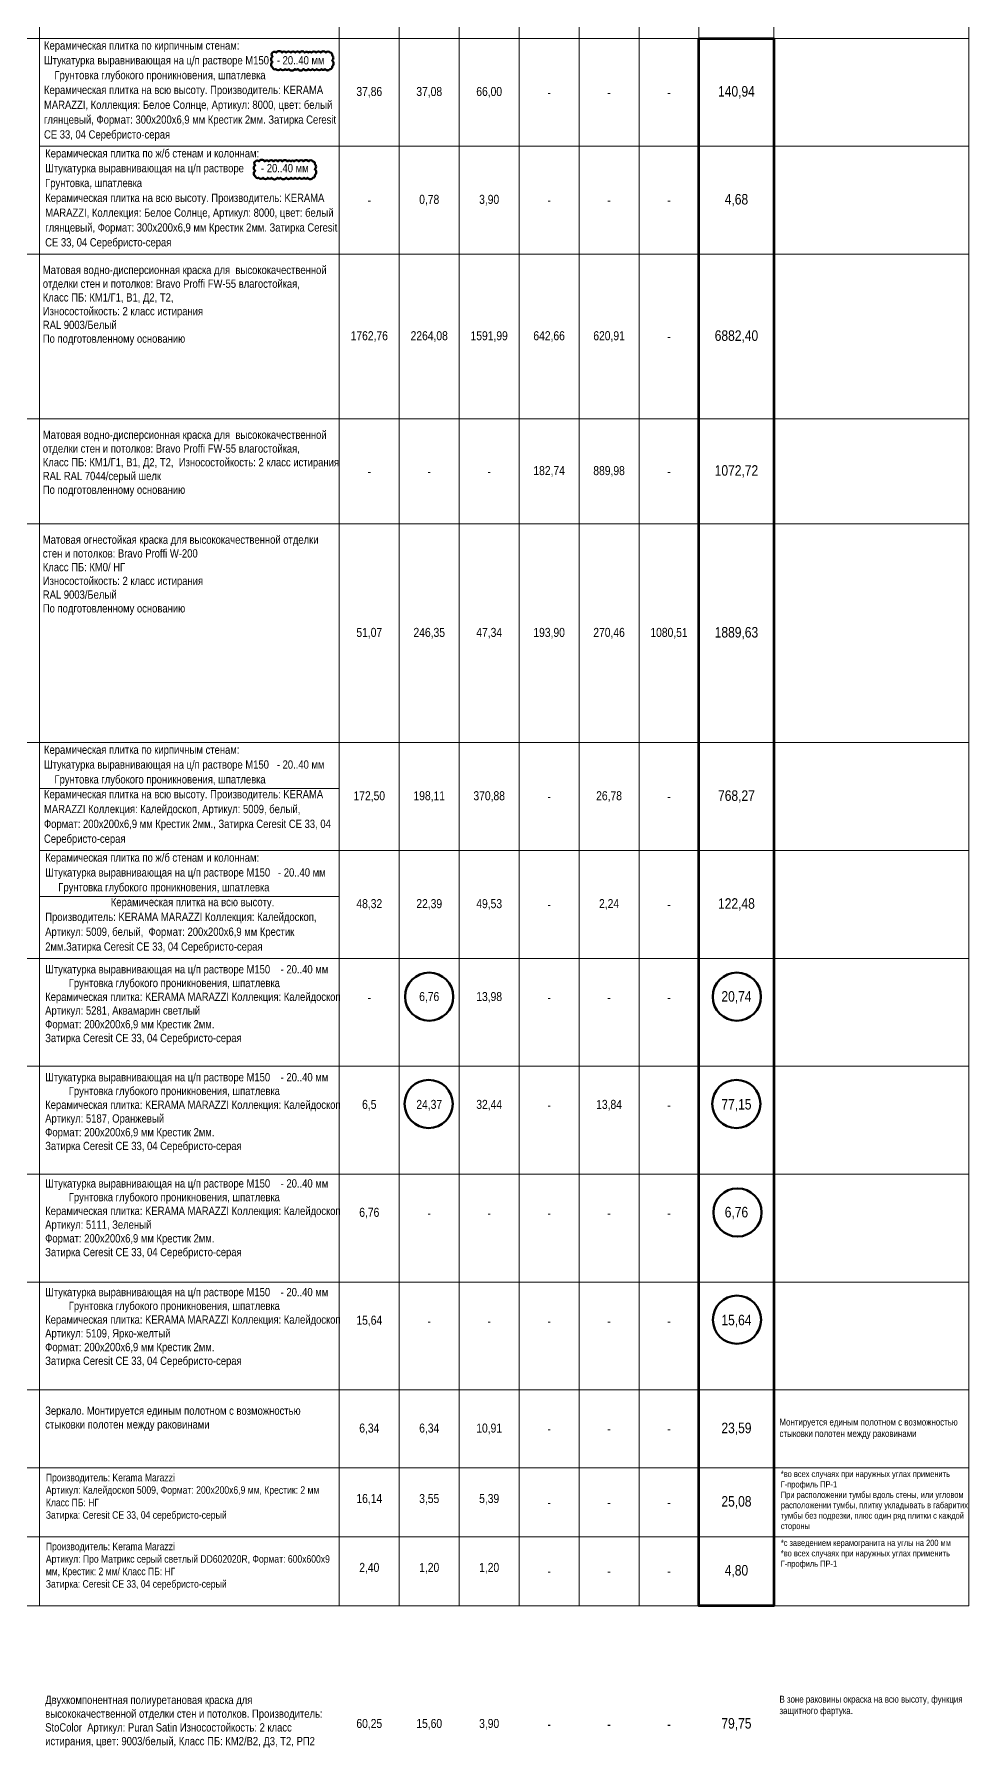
# Model space of a CAD drawing. Header units: millimetres. Extents: x -328335 to 1212475, y -208171 to 164144.
# Drawn here: x -107273 to -76096, y -139783 to -82607 of the extents above; entities that cross this region are included whole.
import ezdxf

# ---------------------------------------------------------------- set-up
doc = ezdxf.new("R2010")
doc.units = ezdxf.units.MM
doc.header["$LTSCALE"] = 0.5
doc.layers.get('Defpoints').update_dxf_attribs({"color": 140})
doc.layers.add('АИ_Таблица', color=7, linetype='Continuous', lineweight=13)
doc.layers.add('АИ_Текст', color=7, linetype='Continuous', lineweight=13)
doc.layers.add('ИЗМ_23.04.25', color=230, linetype='Continuous', plot=False)
doc.layers.add('ИЗМ_4.04.25', color=7, linetype='Continuous', lineweight=50, true_color=0xee112e, plot=False)
doc.styles.add('style1', font='ARIALN.TTF')

msp = doc.modelspace()

# ---------------------------------------------------------------- linework, layer by layer
at = {"layer": 'Defpoints', "lineweight": 90, "transparency": 33554653}
msp.add_lwpolyline([(-85095.701, -82744.586), (-82595.701, -82744.586), (-82595.701, -135044.541), (-85095.701, -135044.541)], close=True, dxfattribs=at)
at = {"layer": 'АИ_Таблица'}
for p, q in [((-97095.701, -69432.371), (-97095.701, -135044.541)), ((-82595.701, -69432.371), (-82595.701, -135044.541)), ((-107095.701, -70732.371), (-107095.701, -135044.541)), ((-95095.701, -70732.371), (-95095.701, -135044.541)), ((-93095.701, -70732.371), (-93095.701, -135044.541)), ((-91095.701, -70732.371), (-91095.701, -135044.541)), ((-89095.701, -70732.371), (-89095.701, -135044.541)), ((-87095.701, -70732.371), (-87095.701, -135044.541)), ((-85095.701, -70732.371), (-85095.701, -135044.541)), ((-129595.701, -82744.586), (-76095.701, -82744.586)), ((-107095.701, -86344.586), (-76095.701, -86344.586)), ((-129595.701, -89944.586), (-76095.701, -89944.586)), ((-129595.701, -95444.586), (-76095.701, -95444.586)), ((-129595.701, -98944.541), (-76095.701, -98944.541)), ((-129595.701, -106244.541), (-76095.701, -106244.541)), ((-107095.701, -107772.165), (-97095.701, -107772.165)), ((-107095.701, -109844.541), (-76095.701, -109844.541)), ((-107095.701, -111374.928), (-97095.701, -111374.928)), ((-129595.701, -113444.541), (-76095.701, -113444.541)), ((-129595.701, -117044.541), (-76095.701, -117044.541)), ((-129595.701, -120644.541), (-76095.701, -120644.541)), ((-129595.701, -124244.541), (-76095.701, -124244.541)), ((-129595.701, -127844.541), (-76095.701, -127844.541)), ((-129595.701, -127844.541), (-76095.701, -127844.541)), ((-129595.701, -130444.541), (-76095.701, -130444.541)), ((-129595.701, -130444.541), (-76095.701, -130444.541))]:
    msp.add_line(p, q, dxfattribs=at)
at = {"layer": 'АИ_Таблица', "transparency": 33554653}
for p, q in [((-129595.701, -132744.541), (-76095.701, -132744.541)), ((-129595.701, -135044.541), (-76095.701, -135044.541))]:
    msp.add_line(p, q, dxfattribs=at)
at = {"layer": 'АИ_Таблица', "lineweight": 20}
msp.add_lwpolyline([(-129595.701, -69432.371), (-76095.701, -69432.371), (-76095.701, -135044.541), (-129595.701, -135044.541)], close=True, dxfattribs=at)
at = {"layer": 'ИЗМ_23.04.25', "lineweight": 50, "transparency": 33554653}
for centre in [(-94098.01, -114721.772), (-83832.007, -114721.772), (-94115.198, -118300.81), (-83849.195, -118300.81), (-83811.076, -121921.772), (-83828.265, -125500.81)]:
    msp.add_circle(centre, 803.909, dxfattribs=at)
at = {"layer": 'ИЗМ_4.04.25'}
for points in [[(-99323.05, -83219.612, 0.52056705), (-99323.05, -83348.998, 0.52056705), (-99323.05, -83533.781, 0.52056705), (-99323.05, -83714.948, 0.52056705), (-99208.5, -83767.353, 0.52056705), (-99061.673, -83767.353, 0.52056705), (-98902.348, -83767.353, 0.52056705), (-98778.327, -83767.353, 0.52056705), (-98580.603, -83767.353, 0.52056705), (-98480.454, -83767.353, 0.52056705), (-98288.889, -83767.353, 0.52056705), (-98125.508, -83767.353, 0.52056705), (-97992.148, -83767.353, 0.52056705), (-97845.785, -83767.353, 0.52056705), (-97695.026, -83767.353, 0.52056705), (-97574.436, -83767.353, 0.52056705), (-97402.076, -83767.353, 0.52056705), (-97336.951, -83680.131, 0.52056705), (-97336.951, -83480.912, 0.52056705), (-97336.951, -83310.982, 0.52056705), (-97403.935, -83219.612, 0.52056705), (-97541.769, -83219.612, 0.52056705), (-97717.604, -83219.612, 0.52056705), (-97868.027, -83219.612, 0.52056705), (-98025.16, -83219.612, 0.52056705), (-98132.027, -83219.612, 0.52056705), (-98246.255, -83219.612, 0.52056705), (-98420.213, -83219.612, 0.52056705), (-98565.002, -83219.612, 0.52056705), (-98710.866, -83219.612, 0.52056705), (-98871.927, -83219.612, 0.52056705), (-99004.753, -83219.612, 0.52056705), (-99202.384, -83219.612, 0.52056705)], [(-99901.431, -86849.14, 0.52056705), (-99901.431, -86978.526, 0.52056705), (-99901.431, -87163.31, 0.52056705), (-99901.431, -87344.477, 0.52056705), (-99786.882, -87396.882, 0.52056705), (-99640.054, -87396.882, 0.52056705), (-99480.729, -87396.882, 0.52056705), (-99356.708, -87396.882, 0.52056705), (-99158.985, -87396.882, 0.52056705), (-99058.835, -87396.882, 0.52056705), (-98867.271, -87396.882, 0.52056705), (-98703.89, -87396.882, 0.52056705), (-98570.53, -87396.882, 0.52056705), (-98424.166, -87396.882, 0.52056705), (-98273.408, -87396.882, 0.52056705), (-98152.817, -87396.882, 0.52056705), (-97980.458, -87396.882, 0.52056705), (-97915.332, -87309.659, 0.52056705), (-97915.332, -87110.44, 0.52056705), (-97915.332, -86940.51, 0.52056705), (-97982.316, -86849.14, 0.52056705), (-98120.15, -86849.14, 0.52056705), (-98295.986, -86849.14, 0.52056705), (-98446.408, -86849.14, 0.52056705), (-98603.542, -86849.14, 0.52056705), (-98710.409, -86849.14, 0.52056705), (-98824.637, -86849.14, 0.52056705), (-98998.595, -86849.14, 0.52056705), (-99143.384, -86849.14, 0.52056705), (-99289.247, -86849.14, 0.52056705), (-99450.309, -86849.14, 0.52056705), (-99583.134, -86849.14, 0.52056705), (-99780.766, -86849.14, 0.52056705)]]:
    msp.add_lwpolyline(points, format="xyb", close=True, dxfattribs=at)

# ---------------------------------------------------------------- texts
at = {"layer": 'АИ_Текст', "style": 'style1'}
for s, insert, char_height, width, attachment_point in [('\\pxa0.66667,sm1.07917;{\\H0.91667x;\\C256;Керамическая плитка по кирпичным стенам:                    Штукатурка выравнивающая на ц/п растворе М150   - 20..40 мм           Грунтовка глубокого проникновения, шпатлевка          \\A1;Керамическая плитка на всю высоту. Производитель: KERAMA MARAZZI, Коллекция: Белое Солнце, Артикул: 8000, цвет: белый глянцевый, Формат: 300х200х6,9 мм Крестик 2мм. Затирка Ceresit СE 33, 04 Cеребристо-серая }', (-106948.634, -82843.059), 300, 9892.36988, 1), ('37,86', (-96095.701, -84544.586), 300, 2000, 5), ('37,08', (-94095.701, -84544.586), 300, 2000, 5), ('66,00', (-92095.701, -84544.586), 300, 2000, 5), ('-', (-90095.701, -84544.586), 300, 2000, 5), ('-', (-88095.701, -84544.586), 300, 2000, 5), ('-', (-86095.701, -84544.586), 300, 2000, 5), ('140,94', (-83845.701, -84544.586), 350, 2500, 5), ('\\pxa0.66667,sm1.07917;{\\H0.91667x;Керамическая плитка по ж/б стенам и колоннам:              Штукатурка выравнивающая на ц/п растворе ^I- 20..40 мм           Грунтовка, шпатлевка                                                    \\A1;Керамическая плитка на всю высоту. Производитель: KERAMA MARAZZI, Коллекция: Белое Солнце, Артикул: 8000, цвет: белый глянцевый, Формат: 300х200х6,9 мм Крестик 2мм. Затирка Ceresit СE 33, 04 Cеребристо-серая }', (-106908.483, -86443.059), 300, 9812.7815, 1), ('0,78', (-94095.701, -88144.586), 300, 2000, 5), ('3,90', (-92095.701, -88144.586), 300, 2000, 5), ('4,68', (-83845.701, -88144.586), 350, 2500, 5), ('-', (-96095.701, -88144.586), 300, 2000, 5), ('-', (-90095.701, -88144.586), 300, 2000, 5), ('-', (-88095.701, -88144.586), 300, 2000, 5), ('-', (-86095.701, -88144.586), 300, 2000, 5), ('\\pxa0.66667;{\\H0.91667x;Матовая водно-дисперсионная краска для  высококачественной отделки стен и потолков: \\C242;\\c2564301;Bravo Proffi FW-55\\C256; влагостойкая, \\PКласс ПБ: КМ1/Г1, В1, Д2, Т2, \\PИзносостойкость: 2 класс истирания\\PRAL 9003/Белый\\PПо подготовленному основанию}', (-106988.071, -90333.749), 300, 9892.36988, 1), ('1762,76', (-96095.701, -92694.586), 300, 2000, 5), ('2264,08', (-94095.701, -92694.586), 300, 2000, 5), ('1591,99', (-92095.701, -92694.586), 300, 2000, 5), ('642,66', (-90095.701, -92694.586), 300, 2000, 5), ('620,91', (-88095.701, -92694.586), 300, 2000, 5), ('6882,40', (-83845.701, -92694.586), 350, 2500, 5), ('-', (-86095.701, -92694.586), 300, 2000, 5), ('\\pxa0.66667;{\\H0.91667x;Матовая водно-дисперсионная краска для  высококачественной отделки стен и потолков: \\C242;\\c2564301;Bravo Proffi FW-55\\C256; влагостойкая, \\PКласс ПБ: КМ1/Г1, В1, Д2, Т2,  Износостойкость: 2 класс истирания\\PRAL RAL 7044/серый шелк\\PПо подготовленному основанию}', (-106988.071, -95833.749), 300, 9892.36988, 1), ('182,74', (-90095.701, -97194.563), 300, 2000, 5), ('889,98', (-88095.701, -97194.563), 300, 2000, 5), ('1072,72', (-83845.701, -97194.563), 350, 2500, 5), ('-', (-96095.701, -97194.563), 300, 2000, 5), ('-', (-94095.701, -97194.563), 300, 2000, 5), ('-', (-92095.701, -97194.563), 300, 2000, 5), ('-', (-86095.701, -97194.563), 300, 2000, 5), ('\\pxa0.66667;{\\H0.91667x;Матовая огнестойкая краска для высококачественной отделки стен и потолков: \\C242;\\c2564301;Bravo Proffi W-200\\C256; \\PКласс ПБ: КМ0/ НГ \\PИзносостойкость: 2 класс истирания\\PRAL 9003/Белый\\PПо подготовленному основанию}', (-106988.071, -99333.704), 300, 9892.36988, 1), ('51,07', (-96095.701, -102594.541), 300, 2000, 5), ('246,35', (-94095.701, -102594.541), 300, 2000, 5), ('47,34', (-92095.701, -102594.541), 300, 2000, 5), ('193,90', (-90095.701, -102594.541), 300, 2000, 5), ('270,46', (-88095.701, -102594.541), 300, 2000, 5), ('1080,51', (-86095.701, -102594.541), 300, 2000, 5), ('1889,63', (-83845.701, -102594.541), 350, 2500, 5), ('\\pxa0.66667,sm1.07917;{\\H0.91667x;Керамическая плитка по кирпичным стенам:                    Штукатурка выравнивающая на ц/п растворе М150   - 20..40 мм           Грунтовка глубокого проникновения, шпатлевка          \\A1;Керамическая плитка на всю высоту. Производитель: KERAMA MARAZZI Коллекция: Калейдоскоп, Артикул: 5009, белый,   Формат: 200х200х6,9 мм Крестик 2мм., Затирка Ceresit СE 33, 04 Cеребристо-серая}', (-106948.634, -106343.013), 300, 9892.36988, 1), ('172,50', (-96095.701, -108044.541), 300, 2000, 5), ('198,11', (-94095.701, -108044.541), 300, 2000, 5), ('370,88', (-92095.701, -108044.541), 300, 2000, 5), ('-', (-90095.701, -108044.541), 300, 2000, 5), ('26,78', (-88095.701, -108044.541), 300, 2000, 5), ('-', (-86095.701, -108044.541), 300, 2000, 5), ('768,27', (-83845.701, -108044.541), 350, 2500, 5), ('\\pxa0.66667,sm1.07917;{\\H0.91667x;Керамическая плитка по ж/б стенам и колоннам:              Штукатурка выравнивающая на ц/п растворе М150   - 20..40 мм           Грунтовка глубокого проникновения, шпатлевка                                                    \\A1;Керамическая плитка на всю высоту. Производитель: KERAMA MARAZZI Коллекция: Калейдоскоп, Артикул: 5009, белый,  Формат: 200х200х6,9 мм Крестик 2мм.Затирка Ceresit СE 33, 04 Cеребристо-серая}', (-106908.483, -109943.013), 300, 9812.7815, 1), ('48,32', (-96095.701, -111644.541), 300, 2000, 5), ('22,39', (-94095.701, -111644.541), 300, 2000, 5), ('49,53', (-92095.701, -111644.541), 300, 2000, 5), ('2,24', (-88095.701, -111644.541), 300, 2000, 5), ('122,48', (-83845.701, -111644.541), 350, 2500, 5), ('-', (-90095.701, -111644.541), 300, 2000, 5), ('-', (-86095.701, -111644.541), 300, 2000, 5), ('{\\H0.91667x;Штукатурка выравнивающая на ц/п растворе М150    - 20..40 мм           Грунтовка глубокого проникновения, шпатлевка\\A1;\\PКерамическая плитка: KERAMA MARAZZI Коллекция: Калейдоскоп\\PАртикул: 5281, Аквамарин светлый\\PФормат: 200х200х6,9 мм Крестик 2мм.          \\PЗатирка Ceresit СE 33, 04 Cеребристо-серая}', (-106908.483, -113670.098), 300, 9567.88168, 1), ('-', (-96095.701, -114744.541), 300, 2000, 5), ('6,76', (-94095.701, -114744.541), 300, 2000, 5), ('13,98', (-92095.701, -114744.541), 300, 2000, 5), ('-', (-90095.701, -114744.541), 300, 2000, 5), ('-', (-88095.701, -114744.541), 300, 2000, 5), ('-', (-86095.701, -114744.541), 300, 2000, 5), ('20,74', (-83845.701, -114744.541), 350, 2500, 5), ('{\\H0.91667x;Штукатурка выравнивающая на ц/п растворе М150    - 20..40 мм           Грунтовка глубокого проникновения, шпатлевка\\A1;\\PКерамическая плитка: KERAMA MARAZZI Коллекция: Калейдоскоп\\PАртикул: 5187, Оранжевый\\PФормат: 200х200х6,9 мм Крестик 2мм.          \\PЗатирка Ceresit СE 33, 04 Cеребристо-серая}', (-106908.483, -117272.415), 300, 9567.88168, 1), ('6,5', (-96095.701, -118344.541), 300, 2000, 5), ('24,37', (-94095.701, -118344.541), 300, 2000, 5), ('32,44', (-92095.701, -118344.541), 300, 2000, 5), ('13,84', (-88095.701, -118344.541), 300, 2000, 5), ('77,15', (-83845.701, -118344.541), 350, 2500, 5), ('-', (-90095.701, -118344.541), 300, 2000, 5), ('-', (-86095.701, -118344.541), 300, 2000, 5), ('{\\H0.91667x;Штукатурка выравнивающая на ц/п растворе М150    - 20..40 мм           Грунтовка глубокого проникновения, шпатлевка\\A1;\\PКерамическая плитка: KERAMA MARAZZI Коллекция: Калейдоскоп\\PАртикул: 5111, Зеленый\\PФормат: 200х200х6,9 мм Крестик 2мм.          \\PЗатирка Ceresit СE 33, 04 Cеребристо-серая}', (-106908.483, -120814.575), 300, 9567.88168, 1), ('6,76', (-96095.701, -121944.541), 300, 2000, 5), ('6,76', (-83845.701, -121944.541), 350, 2500, 5), ('-', (-94095.701, -121944.541), 300, 2000, 5), ('-', (-92095.701, -121944.541), 300, 2000, 5), ('-', (-90095.701, -121944.541), 300, 2000, 5), ('-', (-88095.701, -121944.541), 300, 2000, 5), ('-', (-86095.701, -121944.541), 300, 2000, 5), ('{\\H0.91667x;Штукатурка выравнивающая на ц/п растворе М150    - 20..40 мм           Грунтовка глубокого проникновения, шпатлевка\\A1;\\PКерамическая плитка: KERAMA MARAZZI Коллекция: Калейдоскоп\\PАртикул: 5109, Ярко-желтый\\PФормат: 200х200х6,9 мм Крестик 2мм.          \\PЗатирка Ceresit СE 33, 04 Cеребристо-серая}', (-106908.483, -124441.987), 300, 9567.88168, 1), ('15,64', (-96095.701, -125544.541), 300, 2000, 5), ('-', (-94095.701, -125544.541), 300, 2000, 5), ('-', (-92095.701, -125544.541), 300, 2000, 5), ('-', (-90095.701, -125544.541), 300, 2000, 5), ('-', (-88095.701, -125544.541), 300, 2000, 5), ('-', (-86095.701, -125544.541), 300, 2000, 5), ('15,64', (-83845.701, -125544.541), 350, 2500, 5), ('\\A1;{\\H0.91667x;Зеркало. Монтируется единым полотном с возможностью стыковки полотен между раковинами}', (-106908.483, -128398.065), 300, 9567.88168, 1), ('6,34', (-96095.701, -129144.541), 300, 2000, 5), ('6,34', (-94095.701, -129144.541), 300, 2000, 5), ('10,91', (-92095.701, -129144.541), 300, 2000, 5), ('-', (-90095.701, -129144.541), 300, 2000, 5), ('-', (-88095.701, -129144.541), 300, 2000, 5), ('-', (-86095.701, -129144.541), 300, 2000, 5), ('23,59', (-83845.701, -129144.541), 350, 2500, 5), ('\\A1;{\\H0.91667x;\\C256;Монтируется единым полотном с возможностью стыковки полотен между раковинами}', (-82408.483, -128801.67), 250, 5928.0745, 1), ('\\A1;{\\H0.91667x;\\C256;Двухкомпонентная полиуретановая краска для высококачественной отделки стен и потолков. Производитель: StoColor  Артикул: Puran Satin Износостойкость: 2 класс истирания, цвет: 9003/белый, Класс ПБ: КМ2/В2, Д3, Т2, РП2}', (-106908.483, -138050), 300, 9567.88168, 1), ('\\A1;{\\H0.91667x;\\C256;В зоне раковины окраска на всю высоту, функция защитного фартука.}', (-82408.483, -138050), 250, 6138.18383, 1), ('60,25', (-96095.701, -139001.576), 300, 2000, 5), ('15,60', (-94095.701, -139001.576), 300, 2000, 5), ('3,90', (-92095.701, -139001.576), 300, 2000, 5), ('79,75', (-83845.701, -139001.576), 350, 2500, 5), ('-', (-90095.701, -139001.576), 300, 2000, 5), ('-', (-88095.701, -139001.576), 300, 2000, 5), ('-', (-86095.701, -139001.576), 300, 2000, 5)]:
    msp.add_mtext(s, dxfattribs=dict(at, insert=insert, char_height=char_height, width=width, attachment_point=attachment_point))
at = {"layer": 'АИ_Текст', "color": 0, "transparency": 33554653, "char_height": 250, "attachment_point": 1, "style": 'style1'}
for s, insert, width in [('\\pxl0.16667,se0.95417;{\\C256;Производитель: Kerama Marazzi\\P\\pb0.25,sm1;Артикул: Калейдоскоп 5009, Формат: 200х200х6,9 мм, Крестик: 2 мм\\PКласс ПБ: НГ\\PЗатирка: Ceresit СЕ 33, 04 серебристо-серый}', (-106928.319, -130642.164), 9567.88168), ('\\pxl0.175,b0.25,sm1;{\\H0.83333x;\\C256;*во всех случаях при наружных углах применить  Г-профиль ПР-1\\PПри расположении тумбы вдоль стены, или угловом расположении тумбы, плитку укладывать в габаритих тумбы без подрезки, плюс один ряд плитки с каждой стороны}', (-82408.483, -130543.013), 6138.18383), ('\\pxl0.16667,se0.95417;{\\C256;Производитель: Kerama Marazzi\\P\\pb0.25,sm1;Артикул: Про Матрикс серый светлый DD602020R, Формат: 600х600х9 мм, Крестик: 2 мм/ Класс ПБ: НГ\\PЗатирка: Ceresit СЕ 33, 04 серебристо-серый}', (-106928.319, -132942.164), 9567.88168), ('\\pxl0.175,b0.25,sm1;{\\H0.83333x;\\C256;*с заведением керамогранита на углы на 200 мм\\P*во всех случаях при наружных углах применить  Г-профиль ПР-1}', (-82408.483, -132843.013), 6138.18383)]:
    msp.add_mtext(s, dxfattribs=dict(at, insert=insert, width=width))
at = {"layer": 'АИ_Текст', "color": 5, "transparency": 33554653, "char_height": 300, "width": 2000, "attachment_point": 5, "style": 'style1'}
for s, insert in [('16,14', (-96095.701, -131494.589)), ('3,55', (-94095.701, -131494.589)), ('5,39', (-92095.701, -131494.589)), ('2,40', (-96095.701, -133794.589)), ('1,20', (-94095.701, -133794.589)), ('1,20', (-92095.701, -133794.589))]:
    msp.add_mtext(s, dxfattribs=dict(at, insert=insert))
at = {"layer": 'АИ_Текст', "transparency": 33554653, "attachment_point": 5, "style": 'style1'}
for s, insert, char_height, width in [('25,08', (-83845.701, -131594.541), 350, 2500), ('-', (-90095.701, -131594.541), 300, 2000), ('-', (-88095.701, -131594.541), 300, 2000), ('-', (-86095.701, -131594.541), 300, 2000), ('4,80', (-83845.701, -133894.541), 350, 2500), ('-', (-90095.701, -133894.541), 300, 2000), ('-', (-88095.701, -133894.541), 300, 2000), ('-', (-86095.701, -133894.541), 300, 2000)]:
    msp.add_mtext(s, dxfattribs=dict(at, insert=insert, char_height=char_height, width=width))

doc.saveas('drawing.dxf')
